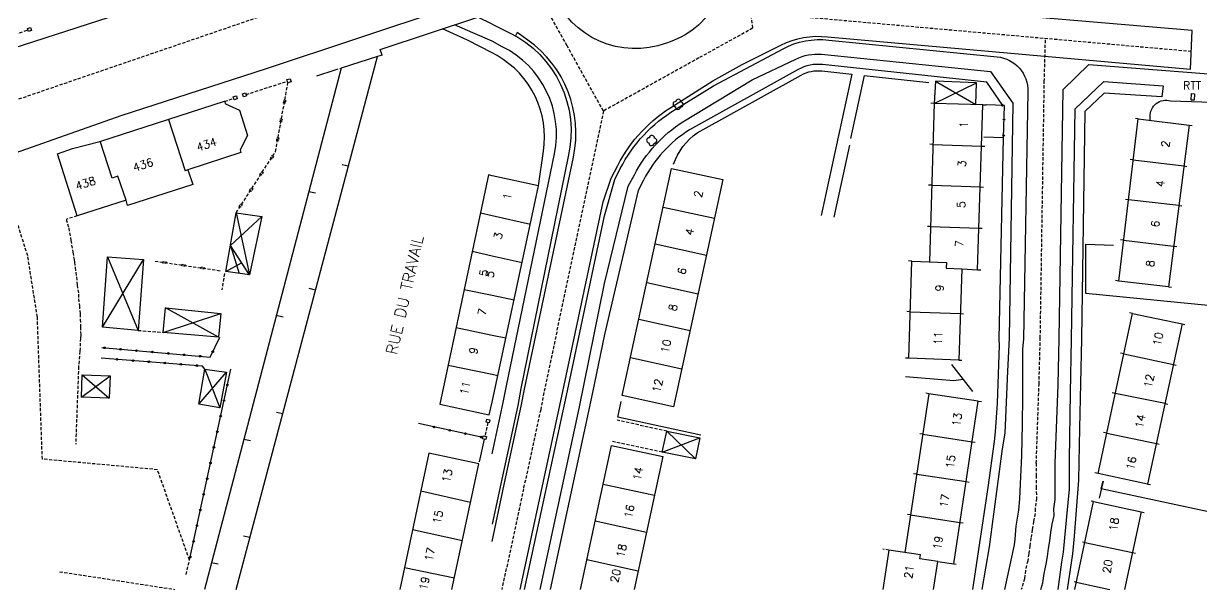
# Model space of a CAD drawing. Header units: millimetres. Extents: x 112998 to 114000, y 125000 to 126000.
# Drawn here: x 113426.8 to 113610.8, y 125750.1 to 125838.4 of the extents above; entities that cross this region are included whole.
import ezdxf
from ezdxf.enums import TextEntityAlignment as Align

# ---------------------------------------------------------------- set-up
doc = ezdxf.new("R2010")
doc.units = ezdxf.units.MM
doc.linetypes.add('DASHED', pattern=[0.75, 0.5, -0.25])
for name, color, linetype in [('W0001', 6, 'DASHED'), ('W0008', 7, 'CONTINUOUS'), ('W0100', 7, 'CONTINUOUS'), ('W0112', 1, 'DASHED'), ('W0300', 7, 'CONTINUOUS'), ('W0310', 3, 'CONTINUOUS'), ('W0322', 7, 'CONTINUOUS'), ('W0984', 7, 'CONTINUOUS'), ('W0989', 7, 'CONTINUOUS'), ('W0991', 7, 'CONTINUOUS')]:
    doc.layers.add(name, color=color, linetype=linetype)
doc.styles.get("Standard").update_dxf_attribs({"font": 'romans.shx', "width": 0.85})

# ---------------------------------------------------------------- blocks, each defined once
blk = doc.blocks.new('OH01')
at = {"layer": 'W0322', "color": 0}
for radius in [0.25, 0.15]:
    blk.add_circle((0, 0), radius, dxfattribs=at)
blk = doc.blocks.new('TP10')
at = {"layer": 'W0300', "color": 0}
for centre, start, end in [((-0.4, 0), 90, 270), ((0, 0.4), 0, 180), ((0.4, 0), 270, 90), ((0, -0.4), 180, 360)]:
    blk.add_arc(centre, 0.4, start, end, dxfattribs=at)
blk = doc.blocks.new('OH02')
at = {"layer": 'W0112', "color": 0}
for p, q in [((-0.5, 0.25), (0.5, 0.25)), ((-0.5, -0.25), (-0.5, 0.25)), ((0.5, 0.25), (0.5, -0.25)), ((0.5, -0.25), (-0.5, -0.25))]:
    blk.add_line(p, q, dxfattribs=at)

msp = doc.modelspace()

# ---------------------------------------------------------------- linework, layer by layer
at = {"layer": 'W0001'}
for points in [[(113536.55, 125863.73), (113538.96, 125848.59), (113540.7, 125837.71), (113532.31, 125833.05), (113517.38, 125824.74), (113508.08, 125780.75), (113507.59, 125778.07), (113504.9, 125765.72), (113501.53, 125750)], [(113418.29, 125823.97), (113500, 125851.92)], [(113517.38, 125824.74), (113511.71, 125834.95), (113501.91, 125852.55)], [(113609.21, 125834.05), (113540.3, 125840.17)], [(113585, 125769.7), (113585.43, 125782.07), (113585.62, 125789.28), (113586.25, 125829.36), (113586.43, 125836.07)], [(113585, 125769.7), (113585, 125767.84)], [(113585, 125767.84), (113584.99, 125766.04)], [(113584.99, 125766.04), (113585.02, 125764.24)], [(113585.02, 125764.24), (113584.81, 125762.6)], [(113584.81, 125761.84), (113584.56, 125760.62)], [(113584.81, 125762.6), (113584.81, 125761.84)], [(113584.37, 125759.33), (113584.17, 125758.01)], [(113584.56, 125760.62), (113584.37, 125759.33)], [(113584.17, 125758.01), (113584, 125756.83)], [(113583.82, 125755.59), (113583.65, 125754.47)], [(113584, 125756.83), (113583.82, 125755.59)], [(113583.65, 125754.47), (113583.32, 125752.94)], [(113583.13, 125751.67), (113582.66, 125750)], [(113583.32, 125752.94), (113583.13, 125751.67)]]:
    msp.add_lwpolyline(points, dxfattribs=at)
at = {"layer": 'W0008'}
for points in [[(113504.38, 125750), (113511.04, 125780.95), (113517.37, 125810.56), (113518.61, 125814.25), (113519.62, 125816.22, -0.14136), (113528.47, 125825.65), (113534.48, 125829.45), (113539.08, 125832.01), (113545.11, 125835.06, -0.14852), (113552.39, 125836.34), (113609.1, 125831.3), (113609.35, 125837.33), (113548.38, 125842.53, -0.811446), (113546.56, 125857.31), (113781.8, 125932.26), (113783.99, 125934.88, -0.1629), (113785.7, 125935.93), (113845.19, 125954.95, -0.609832), (113855.05, 125945.09), (113844.61, 125825.09, -0.414857), (113835.84, 125817.74), (113665.2, 125832.44)], [(113500, 125838.35), (113502.74, 125837, -0.349419), (113511.89, 125817.63, 1.26254), (113511.89, 125817.63), (113504.51, 125781.41), (113504.02, 125778.73), (113501.35, 125766.49), (113500, 125760.2)], [(113500, 125757.49), (113501.9, 125766.37), (113504.57, 125778.62), (113505.07, 125781.31), (113512.71, 125817.57, 0.298111), (113505.58, 125835.85), (113503.93, 125837.04), (113503.67, 125836.51)], [(113500, 125771.18), (113501.75, 125779.19), (113502.23, 125781.83), (113509.74, 125818.08, 0.340793), (113501.6, 125834.81), (113500, 125835.65)], [(113505.07, 125750), (113511.77, 125781.04), (113517.56, 125808.39), (113519.15, 125814.07), (113520.03, 125815.77, -0.13714), (113528.61, 125825.01), (113534.58, 125828.71), (113545.46, 125834.49, -0.150484), (113552.6, 125835.85), (113578.89, 125833.23, -0.39374), (113583.68, 125827.77), (113583, 125789.11), (113582.86, 125787.61), (113582.86, 125780.07), (113582.81, 125775.8), (113582.69, 125770.9), (113582.44, 125765.37), (113582.4, 125764.14), (113582.23, 125762.39), (113581.8, 125759.86), (113581.63, 125757.86), (113581.54, 125756.98), (113580.04, 125750)], [(113507.26, 125813.07), (113508.04, 125818.47, 0.306759), (113500.79, 125833.42), (113500, 125833.84)], [(113507.52, 125750), (113513.62, 125778.29), (113517.55, 125797.81), (113521.27, 125813.03), (113522.22, 125814.8, -0.126285), (113529.8, 125823.08), (113540.62, 125829.61), (113547.45, 125832.88, -0.133609), (113551.47, 125833.62), (113577.87, 125830.93), (113581.34, 125825.97), (113580.77, 125789.24), (113580.51, 125784.1), (113580.09, 125774.43), (113579.66, 125771.94), (113577.65, 125756.64), (113576.51, 125750)], [(113579.75, 125825.63), (113577.26, 125829.27), (113551.62, 125832, 0.158105), (113547.81, 125831.25), (113530.84, 125821.81, 0.136708), (113523.66, 125813.97), (113522.83, 125812.34), (113517.55, 125789.81), (113515.7, 125780.76), (113509.09, 125750)]]:
    msp.add_lwpolyline(points, format="xyb", dxfattribs=at)
for points in [[(113418.55, 125832.43), (113500, 125858.78)], [(113500, 125838.35), (113497.79, 125839.44), (113494.91, 125840.41), (113492.95, 125840.72), (113464.71, 125831.36), (113442, 125824.01), (113418.38, 125815.69)], [(113482.81, 125833.48), (113482.5, 125834.38), (113497.79, 125839.44)], [(113500, 125835.65), (113496.97, 125836.95), (113494.14, 125838.23)], [(113500, 125833.84), (113496.17, 125835.83), (113492.26, 125837.61)], [(113472.62, 125830.27), (113475.51, 125831.18)], [(113585.72, 125750), (113586.02, 125751.04), (113586.24, 125752.49), (113586.55, 125753.93), (113586.74, 125755.15), (113586.92, 125756.4), (113587.1, 125757.58), (113587.29, 125758.9), (113587.48, 125760.21), (113587.77, 125761.53), (113587.76, 125762.61), (113587.97, 125764.05), (113587.97, 125764.11), (113587.94, 125766.09), (113587.96, 125767.83), (113587.95, 125769.71), (113588.39, 125781.98), (113588.57, 125789.21), (113589.19, 125828.1), (113593.18, 125832), (113615.25, 125830.29)], [(113588.39, 125750), (113589.01, 125754.28), (113589.26, 125755.82), (113589.77, 125761.41), (113590.19, 125765.66), (113590.18, 125770.29), (113590.36, 125780.7), (113590.52, 125789.05), (113591.09, 125825.08), (113595.57, 125829.38), (113604.8, 125828.67), (113604.58, 125826.98), (113595.59, 125827.52), (113592.58, 125824.67), (113592.04, 125789.13), (113591.74, 125775.19), (113591.59, 125767.07), (113591.19, 125761.7), (113590.93, 125758.32), (113590.64, 125755.57), (113589.81, 125750)], [(113579.22, 125789.17), (113579.9, 125820.57), (113576.8, 125820.65)], [(113575.08, 125750), (113575.25, 125751.04), (113577.47, 125765.92), (113578.47, 125773.11), (113578.64, 125774.63), (113578.94, 125779.09), (113579.27, 125788.15), (113579.22, 125789.17)]]:
    msp.add_lwpolyline(points, dxfattribs=at)
msp.add_lwpolyline([(113509.52, 125843.2), (113509.4, 125843.97, -0.363778), (113512.49, 125849.11), (113529.96, 125854.97, -0.406971), (113535.61, 125852.25), (113535.78, 125851.72, -0.423949), (113527.22, 125835.38, -0.407939)], format="xyb", close=True, dxfattribs=at)
at = {"layer": 'W0100'}
for points in [[(113482.81, 125833.48), (113482.1, 125833.25), (113476.41, 125831.46), (113455.07, 125750)], [(113460.01, 125750), (113482.1, 125833.25)], [(113575.53, 125825.75), (113575.65, 125829.18), (113569.23, 125829.42), (113569.03, 125825.95)], [(113569.03, 125825.95), (113575.65, 125829.18)], [(113569.23, 125829.42), (113575.53, 125825.75)], [(113609.18, 125826.44), (113609.22, 125827.47)], [(113609.22, 125827.47), (113609.7, 125827.45)], [(113609.7, 125827.45), (113609.66, 125826.43)], [(113573.35, 125800.08), (113575.84, 125799.96), (113576.67, 125825.71), (113569.03, 125825.95), (113568.34, 125801.2)], [(113609.66, 125826.43), (113609.18, 125826.44)], [(113449.46, 125823.45), (113452.09, 125815.41)], [(113442.87, 125810.81), (113441.54, 125814.57), (113440.69, 125814.24), (113438.77, 125820.02)], [(113568.85, 125819.54), (113576.46, 125819.26)], [(113477.55, 125816.12), (113476.59, 125816.35)], [(113600.15, 125817.14), (113608.03, 125816.17)], [(113452.49, 125815.54), (113452.09, 125815.41)], [(113500, 125814.63), (113499.42, 125814.76), (113491.85, 125778.93)], [(113500, 125779.25), (113507.26, 125813.07), (113500, 125814.63)], [(113568.67, 125813.16), (113576.26, 125812.9)], [(113471.37, 125812.2), (113472.42, 125811.95)], [(113607.25, 125809.99), (113599.4, 125810.86)], [(113460.04, 125808.87), (113462.1, 125799.17)], [(113498.17, 125808.85), (113500, 125808.44)], [(113526.71, 125809.75), (113534.73, 125808.01)], [(113459.14, 125803.72), (113464.06, 125808.25)], [(113500, 125808.44), (113505.98, 125807.1)], [(113568.5, 125806.71), (113576.05, 125806.46)], [(113462.1, 125799.17), (113459.14, 125803.72)], [(113459.14, 125803.72), (113460.49, 125799.39)], [(113533.47, 125802.19), (113525.45, 125803.93)], [(113598.64, 125804.55), (113606.44, 125803.66)], [(113439.14, 125790.97), (113445.56, 125801.57)], [(113439.94, 125801.99), (113444.72, 125790.47)], [(113496.9, 125802.83), (113500, 125802.13)], [(113500, 125802.13), (113504.68, 125801.07)], [(113458.42, 125799.67), (113460.89, 125801.04)], [(113524.16, 125797.94), (113532.18, 125796.21)], [(113472.42, 125796.77), (113471.46, 125797)], [(113495.64, 125796.88), (113500, 125795.97)], [(113500, 125795.97), (113503.43, 125795.25)], [(113457.25, 125789.42), (113448.99, 125794.01)], [(113448.65, 125790.17), (113457.64, 125793.11)], [(113466.3, 125792.85), (113467.35, 125792.6)], [(113530.93, 125790.43), (113522.91, 125792.16)], [(113565.29, 125793.4), (113573.12, 125793.1)], [(113494.39, 125790.95), (113500, 125789.75)], [(113500, 125789.75), (113502.15, 125789.29)], [(113598.66, 125786.79), (113606.42, 125785.15)], [(113493.14, 125785.06), (113500, 125783.62)], [(113521.62, 125786.22), (113529.64, 125784.48)], [(113435.87, 125780.02), (113440.34, 125783.38)], [(113435.98, 125783.51), (113440.2, 125779.9)], [(113454.19, 125778.93), (113458.52, 125783.97)], [(113455.13, 125784.44), (113457.49, 125778.39)], [(113500, 125783.62), (113500.9, 125783.43)], [(113569.62, 125754.38), (113572.1, 125754), (113575.94, 125779.42), (113568.23, 125780.58), (113564.48, 125755.77)], [(113605.1, 125779.04), (113597.33, 125780.61)], [(113467.29, 125777.43), (113466.33, 125777.66)], [(113491.85, 125778.93), (113499.57, 125777.26), (113500, 125779.25)], [(113527.3, 125774.74), (113531.75, 125770.38)], [(113567.28, 125774.24), (113574.98, 125773.08)], [(113595.99, 125774.41), (113603.76, 125772.81)], [(113461.23, 125773.5), (113462.28, 125773.25)], [(113513.79, 125750), (113518.65, 125772.5), (113526.68, 125770.76), (113522.19, 125750)], [(113526.59, 125771.44), (113532.46, 125773.66)], [(113493.72, 125750), (113497.93, 125769.62), (113490.1, 125771.31), (113485.59, 125750)], [(113517.35, 125766.46), (113525.37, 125764.73)], [(113566.33, 125768), (113574.04, 125766.84)], [(113488.85, 125765.4), (113496.65, 125763.65)], [(113591, 125750), (113593.92, 125763.72), (113601.37, 125762.13), (113598.78, 125750)], [(113565.37, 125761.64), (113573.08, 125760.48)], [(113487.58, 125759.38), (113495.36, 125757.62)], [(113524.11, 125758.91), (113516.09, 125760.65)], [(113462.16, 125758.11), (113461.2, 125758.34)], [(113592.56, 125757.33), (113600.01, 125755.74)], [(113568.96, 125750), (113569.62, 125754.38), (113566.82, 125754.8), (113566.91, 125755.4), (113561.97, 125756.15), (113561.02, 125750)], [(113456.17, 125754.22), (113457.23, 125753.97)], [(113514.8, 125754.66), (113522.82, 125752.92)], [(113486.32, 125753.43), (113494.11, 125751.8)], [(113591.24, 125751.12), (113596.5, 125750)]]:
    msp.add_lwpolyline(points, dxfattribs=at)
for points in [[(113435.19, 125808.37), (113432.13, 125818.05), (113434.47, 125818.89), (113438.73, 125820.01), (113458.23, 125826.27), (113458.38, 125825.9), (113460.53, 125824.9), (113461.78, 125820.93), (113460.64, 125818.71), (113460.78, 125818.25), (113452.49, 125815.54), (113453.26, 125813.26), (113443.08, 125809.99), (113442.87, 125810.81)], [(113597.88, 125798.19), (113600.92, 125823.52), (113608.85, 125822.56), (113605.63, 125797.28)], [(113520.34, 125780.28), (113528.01, 125815.78), (113536.04, 125814.04), (113528.35, 125778.52)], [(113458.42, 125799.67), (113460.04, 125808.87), (113464.06, 125808.25), (113462.1, 125799.17)], [(113439.14, 125790.97), (113439.94, 125801.99), (113445.56, 125801.57), (113444.72, 125790.47)], [(113565.07, 125786.12), (113565.54, 125801.3), (113570.96, 125801.11), (113570.94, 125800.2), (113573.35, 125800.08), (113572.89, 125785.82)], [(113448.65, 125790.17), (113448.99, 125794.01), (113457.64, 125793.11), (113457.25, 125789.42)], [(113594.64, 125768.13), (113600.02, 125793.12), (113607.79, 125791.48), (113602.39, 125766.47)], [(113435.87, 125780.02), (113435.98, 125783.51), (113440.34, 125783.38), (113440.2, 125779.9)], [(113454.19, 125778.93), (113455.13, 125784.44), (113458.52, 125783.97), (113457.49, 125778.39)], [(113526.59, 125771.44), (113527.3, 125774.74), (113532.46, 125773.66), (113531.75, 125770.38)]]:
    msp.add_lwpolyline(points, close=True, dxfattribs=at)
at = {"layer": 'W0112'}
for points in [[(113424.07, 125836.28), (113427.53, 125837.41)], [(113475.51, 125831.18), (113476.41, 125831.46)], [(113460.04, 125808.87), (113466.18, 125818.4), (113468.12, 125829.18)], [(113461.57, 125827.34), (113468.05, 125829.42)], [(113461.02, 125827.42), (113461.49, 125827.58)], [(113461.17, 125826.95), (113461.02, 125827.42)], [(113461.65, 125827.1), (113461.17, 125826.95)], [(113461.49, 125827.58), (113461.65, 125827.1)], [(113458.23, 125826.27), (113459.66, 125826.72)], [(113569.03, 125825.95), (113568.45, 125825.97)], [(113576.67, 125825.71), (113577.2, 125825.7)], [(113600.92, 125823.52), (113600.48, 125823.58)], [(113608.85, 125822.56), (113609.34, 125822.49)], [(113568.85, 125819.54), (113568.25, 125819.56)], [(113576.46, 125819.26), (113577, 125819.24)], [(113600.15, 125817.14), (113599.67, 125817.2)], [(113608.03, 125816.17), (113608.53, 125816.1)], [(113452.2, 125752.32), (113452.75, 125754.59), (113447.74, 125768.71), (113429.76, 125770.36), (113428.98, 125792.56), (113427.48, 125802.12), (113423.85, 125813.54)], [(113568.67, 125813.16), (113568.06, 125813.18)], [(113576.26, 125812.9), (113576.8, 125812.88)], [(113599.4, 125810.86), (113598.87, 125810.93)], [(113607.25, 125809.99), (113607.74, 125809.92)], [(113435.19, 125808.37), (113433.47, 125807.82)], [(113433.47, 125807.82), (113433.88, 125806.47), (113434.22, 125804.54), (113434.51, 125802.69), (113434.73, 125801.55), (113434.8, 125801.13), (113434.89, 125800.3), (113435.1, 125798.82), (113435.2, 125797.56), (113435.42, 125796.14), (113435.43, 125795.41), (113435.54, 125794.32), (113435.66, 125793.03), (113435.68, 125792.19), (113435.73, 125791.03), (113435.75, 125789.73), (113435.71, 125789.24), (113435.63, 125787.21), (113435.42, 125784.83), (113434.97, 125772.69)], [(113568.5, 125806.71), (113567.86, 125806.73)], [(113576.05, 125806.46), (113576.6, 125806.44)], [(113598.64, 125804.55), (113598.07, 125804.63)], [(113606.44, 125803.66), (113606.94, 125803.59)], [(113447.37, 125801.3), (113457.74, 125799.77)], [(113565.54, 125801.3), (113565.02, 125801.32)], [(113575.84, 125799.96), (113576.4, 125799.94)], [(113458.19, 125799.36), (113457.82, 125796.8)], [(113597.88, 125798.19), (113597.26, 125798.27)], [(113605.63, 125797.28), (113606.12, 125797.22)], [(113565.29, 125793.4), (113564.78, 125793.42)], [(113573.12, 125793.1), (113573.72, 125793.08)], [(113600.02, 125793.12), (113599.38, 125793.25)], [(113444.72, 125790.47), (113448.65, 125790.17)], [(113607.79, 125791.48), (113608.19, 125791.39)], [(113598.66, 125786.79), (113598.03, 125786.92)], [(113565.07, 125786.12), (113564.55, 125786.14)], [(113572.89, 125785.82), (113573.49, 125785.8)], [(113606.42, 125785.15), (113606.84, 125785.06)], [(113568.23, 125780.58), (113567.72, 125780.66)], [(113575.94, 125779.42), (113576.5, 125779.33)], [(113597.33, 125780.61), (113596.72, 125780.74)], [(113605.1, 125779.04), (113605.53, 125778.95)], [(113499.32, 125776.07), (113498.86, 125773.95)], [(113499.07, 125776.13), (113499.18, 125776.61)], [(113499.56, 125776.02), (113499.07, 125776.13)], [(113499.18, 125776.61), (113499.67, 125776.51)], [(113499.67, 125776.51), (113499.56, 125776.02)], [(113527.3, 125774.74), (113519.53, 125776.42)], [(113498.51, 125773.51), (113498.62, 125774)], [(113498.62, 125774), (113499.11, 125773.9)], [(113499.11, 125773.9), (113499, 125773.41)], [(113567.28, 125774.24), (113566.76, 125774.32)], [(113595.99, 125774.41), (113595.39, 125774.54)], [(113499, 125773.41), (113498.51, 125773.51)], [(113526.59, 125771.44), (113518.83, 125773.12)], [(113574.98, 125773.08), (113575.54, 125772.99)], [(113603.76, 125772.81), (113604.2, 125772.72)], [(113594.64, 125768.13), (113594.06, 125768.25)], [(113566.33, 125768), (113565.82, 125768.08)], [(113574.04, 125766.84), (113574.6, 125766.76)], [(113602.39, 125766.47), (113602.85, 125766.37)], [(113593.92, 125763.72), (113593.59, 125763.79)], [(113565.37, 125761.64), (113564.86, 125761.72)], [(113601.37, 125762.13), (113601.92, 125762.01)], [(113573.08, 125760.48), (113573.63, 125760.4)], [(113592.56, 125757.33), (113592.23, 125757.4)], [(113561.97, 125756.15), (113561.02, 125756.29)], [(113600.01, 125755.74), (113600.56, 125755.63)], [(113572.1, 125754), (113572.46, 125753.95)], [(113432.45, 125752.77), (113450.45, 125750)], [(113591.24, 125751.12), (113590.9, 125751.19)]]:
    msp.add_lwpolyline(points, dxfattribs=at)
for points in [[(113427.92, 125837.8), (113428.08, 125837.33), (113427.6, 125837.17), (113427.45, 125837.65)], [(113468.12, 125829.18), (113467.97, 125829.66), (113468.45, 125829.81), (113468.6, 125829.33)], [(113459.73, 125826.49), (113459.58, 125826.96), (113460.06, 125827.12), (113460.21, 125826.64)]]:
    msp.add_lwpolyline(points, close=True, dxfattribs=at)
at = {"layer": 'W0310'}
for points in [[(113528.36, 125816.44, -0.16238), (113532.04, 125821.36), (113548.29, 125830.38, -0.158105), (113551.52, 125831.01), (113556.17, 125830.51)], [(113602.8, 125823.29), (113602.78, 125823.89, -0.504164), (113605.94, 125826.36), (113615.73, 125826.02, -0.446667), (113618.71, 125822.46), (113618.34, 125820.9)]]:
    msp.add_lwpolyline(points, format="xyb", dxfattribs=at)
for points in [[(113556.17, 125830.51), (113551.39, 125808.43)], [(113558.1, 125830.31), (113555.97, 125820.46)], [(113558.1, 125830.31), (113568.2, 125829.23)], [(113555.8, 125819.43), (113553.36, 125808.17)], [(113615.53, 125794.01), (113592.75, 125796.22), (113592.71, 125803.94), (113597.06, 125803.77)], [(113575.07, 125780.92), (113571.8, 125785.14)], [(113564.59, 125783.28), (113572.12, 125782.63), (113573.59, 125782.86)], [(113532.58, 125774.09), (113519.64, 125776.89), (113520.18, 125779.35)], [(113498.76, 125773.46), (113498.01, 125769.96)], [(113616.99, 125761.05), (113595.15, 125765.73), (113595.46, 125766.9), (113594.84, 125764.28)]]:
    msp.add_lwpolyline(points, dxfattribs=at)
at = {"layer": 'W0322'}
for points in [[(113579.9, 125820.57), (113580.01, 125825.62), (113577.2, 125825.7)], [(113439.04, 125787.79), (113455.95, 125786.3), (113457.5, 125789.39)], [(113455.13, 125784.44), (113454.8, 125784.91), (113438.93, 125786.15)], [(113452.75, 125754.59), (113459.19, 125784.41)], [(113498.57, 125773.76), (113488.49, 125775.91)]]:
    msp.add_lwpolyline(points, dxfattribs=at)

# ---------------------------------------------------------------- block references
at = {"layer": 'W0112', "yscale": 0.5}
for p, xscale, rotation in [((113467.59, 125826.23), 0.4999999999999995, 79.78248024892986), ((113467.06, 125823.28), 0.4999999999999995, 79.78248024892986), ((113466.53, 125820.32), 0.4999999999999995, 79.78248024892986), ((113465.61, 125817.52), 0.5, 57.21655275327101), ((113463.99, 125815), 0.5, 57.21655275327101), ((113462.37, 125812.48), 0.5, 57.21655275327101), ((113460.74, 125809.95), 0.5, 57.21655275327101), ((113448.84, 125801.08), 0.5, 351.6124594585411), ((113451.81, 125800.65), 0.5, 351.6124594585411), ((113454.77, 125800.21), 0.5, 351.6124594585411)]:
    msp.add_blockref('OH02', p, dxfattribs=dict(at, xscale=xscale, rotation=rotation))
at = {"layer": 'W0300', "rotation": 85.16351142814192}
for p in [(113529.06, 125825.8), (113524.93, 125820.14)]:
    msp.add_blockref('TP10', p, dxfattribs=at)
at = {"layer": 'W0322', "yscale": 0.5}
for p, xscale, rotation in [((113579.7, 125825.63), 0.5, 178.4796090919112), ((113579.96, 125823.43), 0.5, 88.74440601478378), ((113579.9, 125820.93), 0.5, 88.74440601478378), ((113439.47, 125787.75), 0.4999999999999995, 354.9846925523486), ((113441.96, 125787.53), 0.4999999999999995, 354.9846925523486), ((113444.45, 125787.31), 0.4999999999999995, 354.9846925523486), ((113446.94, 125787.09), 0.4999999999999995, 354.9846925523486), ((113449.43, 125786.87), 0.4999999999999995, 354.9846925523486), ((113451.92, 125786.66), 0.4999999999999995, 354.9846925523486), ((113456.38, 125787.16), 0.5, 63.34420997886659), ((113441.42, 125785.95), 0.5, 175.5420394993031), ((113443.91, 125785.76), 0.5, 175.5420394993031), ((113446.4, 125785.57), 0.5, 175.5420394993031), ((113448.9, 125785.37), 0.5, 175.5420394993031), ((113451.39, 125785.18), 0.5, 175.5420394993031), ((113453.88, 125784.98), 0.5, 175.5420394993031), ((113454.41, 125786.44), 0.4999999999999995, 354.9846925523486), ((113458.66, 125781.96), 0.5, 77.81808848078332), ((113458.13, 125779.52), 0.5, 77.81808848078332), ((113457.61, 125777.08), 0.5, 77.81808848078332), ((113457.08, 125774.63), 0.5, 77.81808848078332), ((113490.94, 125775.39), 0.5, 167.941442485413), ((113493.38, 125774.87), 0.5, 167.941442485413), ((113495.83, 125774.34), 0.5, 167.941442485413), ((113498.27, 125773.82), 0.5, 167.941442485413), ((113456.55, 125772.19), 0.5, 77.81808848078332), ((113456.02, 125769.74), 0.5, 77.81808848078332), ((113455.5, 125767.3), 0.5, 77.81808848078332), ((113454.97, 125764.86), 0.5, 77.81808848078332), ((113454.44, 125762.41), 0.5, 77.81808848078332), ((113453.91, 125759.97), 0.5, 77.81808848078332), ((113453.39, 125757.53), 0.5, 77.81808848078332), ((113452.86, 125755.08), 0.5, 77.81808848078332)]:
    msp.add_blockref('OH01', p, dxfattribs=dict(at, xscale=xscale, rotation=rotation))

# ---------------------------------------------------------------- texts
at = {"layer": 'W0984'}
msp.add_text('RTT', height=1.25, dxfattribs=at).set_placement((113607.93, 125828.14))
at = {"layer": 'W0989'}
msp.add_text('RUE DU TRAVAIL', height=1.75, rotation=77.1494, dxfattribs=at).set_placement((113486.36, 125796.01), align=Align.MIDDLE)
at = {"layer": 'W0991'}
for s, rotation, p in [('1', 88.1463, (113574.28, 125822.08)), ('434', 17.8113, (113454.06, 125818.45)), ('2', 82.7465, (113605.73, 125818.99)), ('436', 17.8113, (113444.15, 125815.27)), ('3', 88.1463, (113574, 125815.97)), ('438', 17.8113, (113435.16, 125812.38)), ('4', 82.7465, (113604.94, 125812.8)), ('1', 77.8894, (113502.86, 125810.75)), ('2', 77.7701, (113532.72, 125811.12)), ('5', 88.1463, (113573.88, 125809.58)), ('6', 82.7465, (113604.14, 125806.5)), ('3', 77.8894, (113501.46, 125804.6)), ('4', 77.7701, (113531.37, 125805.22)), ('7', 88.1463, (113573.59, 125803.47)), ('5', 77.8894, (113499.22, 125798.81)), ('5', 77.8894, (113500.17, 125798.59)), ('6', 77.7701, (113530.16, 125799.09)), ('8', 82.7465, (113603.35, 125800.31)), ('9', 88.1463, (113570.51, 125796.54)), ('8', 77.7701, (113528.76, 125793.39)), ('7', 77.8894, (113498.94, 125792.7)), ('10', 77.7701, (113527.54, 125786.83)), ('11', 88.1463, (113570.24, 125788.17)), ('10', 77.8202, (113604.4, 125787.95)), ('9', 77.8894, (113497.61, 125786.65)), ('12', 77.8202, (113602.98, 125781.39)), ('11', 77.8894, (113496.19, 125780.27)), ('12', 77.7701, (113526.23, 125780.67)), ('13', 81.1909, (113573.08, 125775.38)), ('14', 77.8202, (113601.62, 125775.11)), ('15', 81.1909, (113572.06, 125768.81)), ('16', 77.8202, (113600.21, 125768.55)), ('13', 77.8894, (113493.38, 125766.6)), ('14', 77.7701, (113523.16, 125766.89)), ('17', 81.1909, (113571.11, 125762.7)), ('16', 77.7701, (113521.81, 125761)), ('15', 77.8894, (113491.92, 125760.13)), ('18', 81.1909, (113597.59, 125759.02)), ('19', 81.1909, (113570.09, 125756.13)), ('17', 77.8894, (113490.66, 125754.28)), ('18', 77.7701, (113520.6, 125754.87)), ('20', 81.1909, (113596.57, 125752.45)), ('19', 77.8894, (113489.8, 125749.77)), ('20', 77.7701, (113519.66, 125750.95)), ('21', 81.1909, (113565.57, 125751.58))]:
    msp.add_text(s, height=1.25, rotation=rotation, dxfattribs=at).set_placement(p)

doc.saveas('drawing.dxf')
